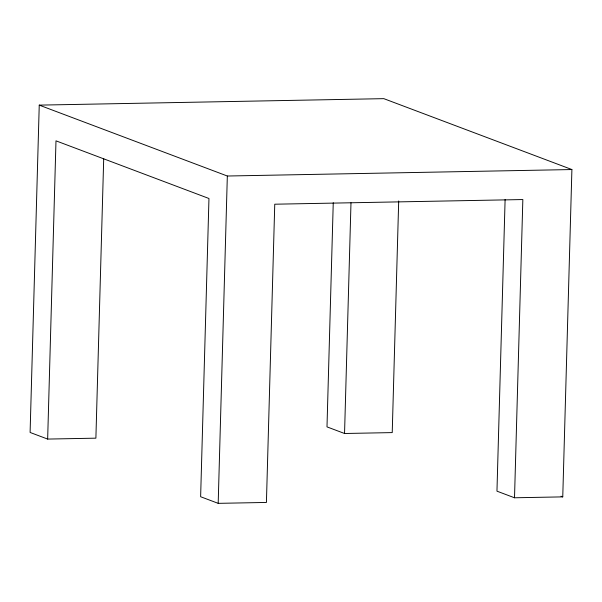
<?xml version="1.0" encoding="UTF-8"?>
<svg xmlns="http://www.w3.org/2000/svg" width="602" height="602" viewBox="0 0 602 602"><rect width="100%" height="100%" fill="white"/><g stroke="black" fill="none" stroke-linecap="round" stroke-linejoin="round"><path stroke-width="0.9" d="M505.108 199.495L496.959 491.164L514.514 497.779L562.757 496.876L571.9 169.546L383.813 98.653L39.243 105.124L30.1 432.454L47.656 439.076L95.891 438.166L103.702 158.687M47.656 439.076L55.986 140.838L208.962 198.494L200.632 496.733L218.187 503.347L266.423 502.444L274.753 204.206L522.845 199.548L514.514 497.779M218.187 503.347L227.33 176.017L39.243 105.124M333.252 202.731L326.991 426.878L344.547 433.493L392.226 432.597L398.697 200.948M344.547 433.493L350.989 202.784M227.33 176.017L571.9 169.546M561.004 496.214L562.757 496.876"/></g></svg>
